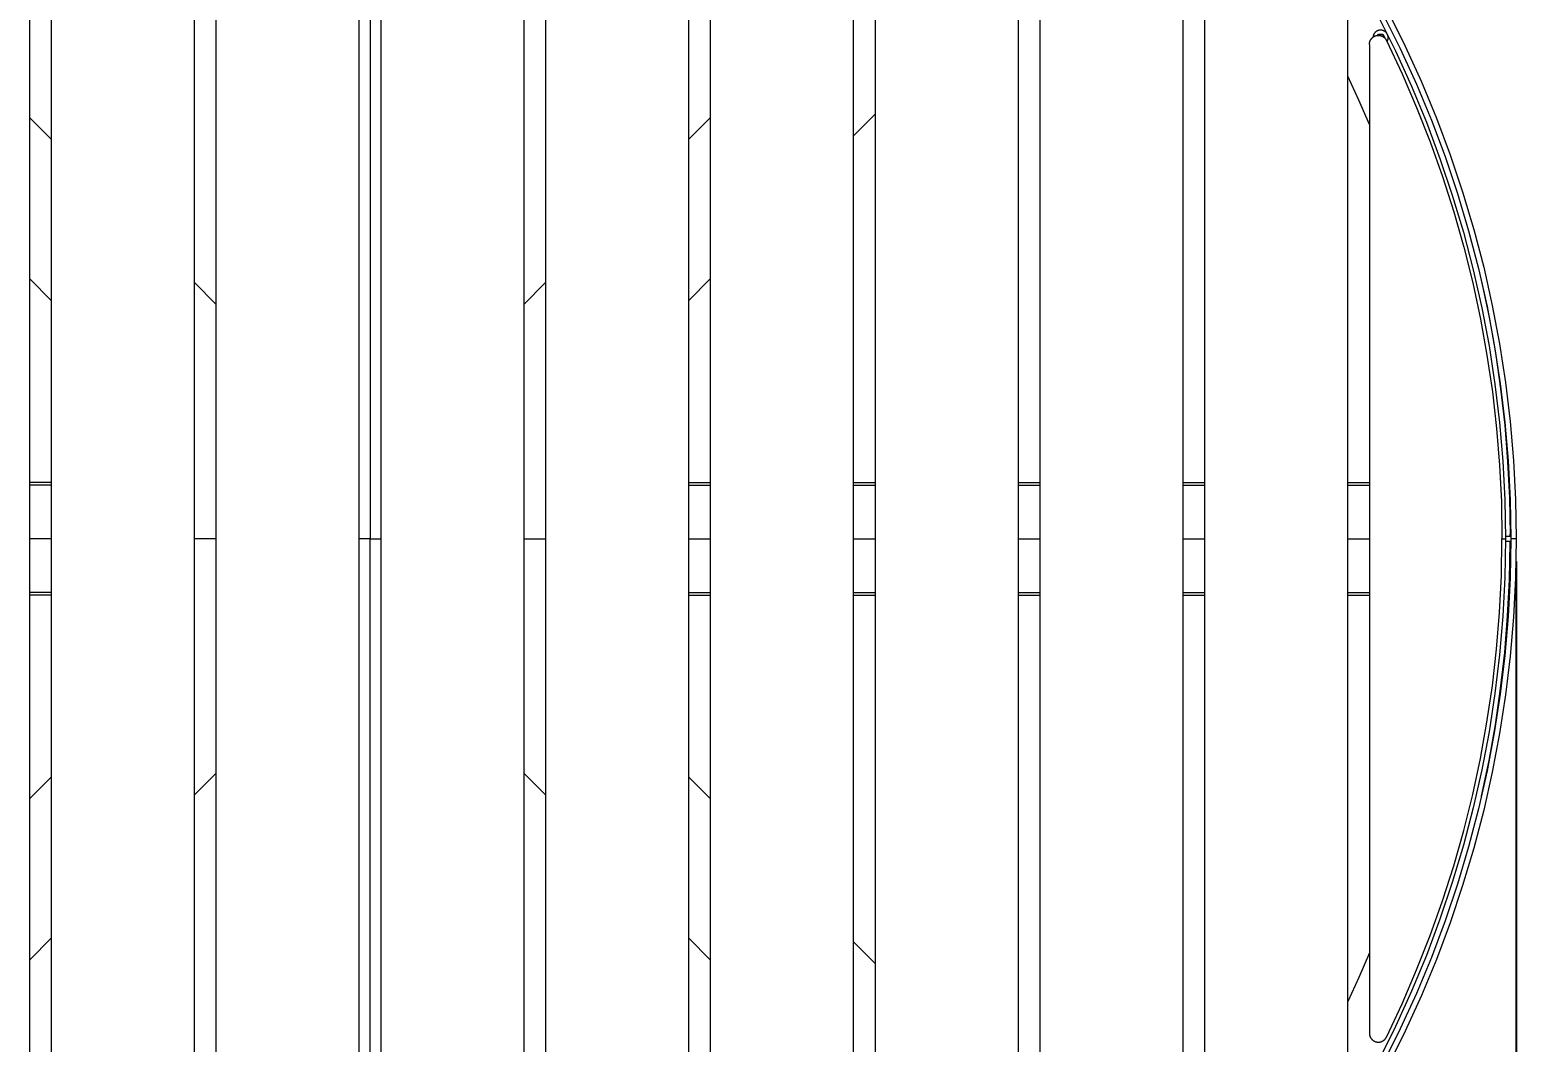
# Model space of a CAD drawing. Header units: inches. Extents: x 6 to 196, y 6 to 118.
# Drawn here: x 29.81 to 62.49, y 24.28 to 46.53 of the extents above; entities that cross this region are included whole.
import ezdxf

# ---------------------------------------------------------------- set-up
doc = ezdxf.new("R2010")
doc.units = ezdxf.units.IN
doc.header["$PDSIZE"] = -1
doc.layers.add('ZANO_R', color=7, linetype='Continuous', lineweight=0)
doc.layers.add('ZANO_W', color=1, linetype='Continuous', lineweight=0)
doc.styles.get("Standard").update_dxf_attribs({"font": 'ARIALUNI.TTF'})
doc.dimstyles.new('amerykanie', dxfattribs={"dimtxt": 50, "dimasz": 50, "dimexe": 0.5, "dimexo": 0.5, "dimgap": 1, "dimtad": 1, "dimdec": 0, "dimzin": 0, "dimlunit": 5, "dimtxsty": 'Standard', "dimcen": 0.09, "dimclrd": 1, "dimclre": 1, "dimclrt": 1, "dimazin": 0, "dimtfac": 1, "dimtdec": 0, "dimtmove": 0, "dimatfit": 3, "dimfxl": 1, "dimtzin": 0, "dimarcsym": 1})

# ---------------------------------------------------------------- blocks, each defined once
blk = doc.blocks.new('*D351')
at = {"layer": 'Defpoints', "color": 0}
for p in [(12.095, 35.339), (62.489, 35.339), (62.489, 6.297)]:
    blk.add_point(p, dxfattribs=at)
at = {"layer": 'ZANO_W', "color": 1, "lineweight": -2}
for p, q in [((12.095, 34.839), (12.095, 5.797)), ((62.489, 34.839), (62.489, 5.797)), ((13.095, 6.297), (61.489, 6.297))]:
    blk.add_line(p, q, dxfattribs=at)
at = {"layer": 'ZANO_W', "color": 1}
for points in [[(13.095, 6.464), (13.095, 6.13), (12.095, 6.297)], [(61.489, 6.13), (61.489, 6.464), (62.489, 6.297)]]:
    blk.add_solid(points, dxfattribs=at)
at = {"layer": 'ZANO_W', "color": 1, "insert": (37.292, 7.316), "char_height": 1, "attachment_point": 5}
blk.add_mtext('50 3/8', dxfattribs=at)

msp = doc.modelspace()

# ---------------------------------------------------------------- linework, layer by layer
at = {"layer": 'ZANO_R'}
for p, q in [((37.05573, 10.45815), (37.05573, 60.21998)), ((37.29195, 60.29985), (37.29195, 35.33907)), ((37.52817, 60.21998), (37.52817, 10.45815)), ((33.43366, 10.75799), (33.43366, 59.92015)), ((33.9061, 59.98966), (33.9061, 10.68847)), ((40.6778, 10.68847), (40.6778, 59.98966)), ((41.15024, 59.92015), (41.15024, 10.75799)), ((30.28403, 59.21384), (30.28403, 11.46429)), ((44.29986, 11.46429), (44.29986, 59.21384)), ((29.81159, 11.60808), (29.81159, 59.07006)), ((44.77231, 59.07006), (44.77231, 11.60808)), ((47.92193, 12.84197), (47.92193, 57.83616)), ((48.39438, 57.6068), (48.39438, 13.07134)), ((51.544, 14.94312), (51.544, 55.73502)), ((52.01645, 55.39661), (52.01645, 15.28153)), ((55.16607, 18.0292), (55.16607, 52.64894)), ((55.63851, 52.14738), (55.63851, 18.53076)), ((58.78814, 22.80792), (58.78814, 47.87021)), ((59.45425, 46.82265), (59.8334, 46.05931)), ((59.55912, 46.87699), (59.94006, 46.11004)), ((59.66399, 46.93133), (60.04672, 46.16076)), ((59.34889, 46.40676), (59.34698, 46.40126)), ((59.351, 46.41219), (59.34889, 46.40676)), ((59.3533, 46.41754), (59.351, 46.41219)), ((59.35578, 46.4228), (59.3533, 46.41754)), ((59.35844, 46.42798), (59.35578, 46.4228)), ((59.36128, 46.43306), (59.35844, 46.42798)), ((59.36429, 46.43804), (59.36128, 46.43306)), ((59.36748, 46.44291), (59.36429, 46.43804)), ((59.37083, 46.44767), (59.36748, 46.44291)), ((59.37435, 46.45231), (59.37083, 46.44767)), ((59.37803, 46.45682), (59.37435, 46.45231)), ((59.38186, 46.4612), (59.37803, 46.45682)), ((59.38584, 46.46545), (59.38186, 46.4612)), ((59.38997, 46.46955), (59.38584, 46.46545)), ((59.39423, 46.47351), (59.38997, 46.46955)), ((59.39864, 46.47732), (59.39423, 46.47351)), ((59.40317, 46.48098), (59.39864, 46.47732)), ((59.40782, 46.48447), (59.40317, 46.48098)), ((59.4126, 46.4878), (59.40782, 46.48447)), ((59.41749, 46.49096), (59.4126, 46.4878)), ((59.42248, 46.49395), (59.41749, 46.49096)), ((59.42758, 46.49676), (59.42248, 46.49395)), ((59.43277, 46.4994), (59.42758, 46.49676)), ((59.43805, 46.50185), (59.43277, 46.4994)), ((59.44341, 46.50412), (59.43805, 46.50185)), ((59.44081, 46.39696), (59.45948, 46.42929)), ((59.44885, 46.5062), (59.44341, 46.50412)), ((59.44428, 46.40055), (59.44606, 46.40259)), ((59.44606, 46.40259), (59.4479, 46.40457)), ((59.4479, 46.40457), (59.44981, 46.40649)), ((59.45435, 46.50808), (59.44885, 46.5062)), ((59.44981, 46.40649), (59.45178, 46.40835)), ((59.45178, 46.40835), (59.45381, 46.41014)), ((59.45381, 46.41014), (59.4559, 46.41186)), ((59.45992, 46.50978), (59.45435, 46.50808)), ((59.4559, 46.41186), (59.45805, 46.4135)), ((59.45805, 46.4135), (59.46025, 46.41508)), ((59.45948, 46.42929), (59.55231, 46.42929)), ((59.46554, 46.51128), (59.45992, 46.50978)), ((59.46025, 46.41508), (59.4625, 46.41658)), ((59.4625, 46.41658), (59.46481, 46.418)), ((59.46481, 46.418), (59.46716, 46.41934)), ((59.47122, 46.51259), (59.46554, 46.51128)), ((59.46716, 46.41934), (59.46955, 46.42061)), ((59.46955, 46.42061), (59.47198, 46.42179)), ((59.47693, 46.51369), (59.47122, 46.51259)), ((59.47198, 46.42179), (59.47446, 46.42289)), ((59.47446, 46.42289), (59.47697, 46.42391)), ((59.48268, 46.5146), (59.47693, 46.51369)), ((59.47697, 46.42391), (59.47951, 46.42484)), ((59.47951, 46.42484), (59.48208, 46.42568)), ((59.48208, 46.42568), (59.48468, 46.42644)), ((59.48846, 46.51531), (59.48268, 46.5146)), ((59.48468, 46.42644), (59.4873, 46.42711)), ((59.4873, 46.42711), (59.48994, 46.42769)), ((59.49426, 46.51582), (59.48846, 46.51531)), ((59.48994, 46.42769), (59.4926, 46.42818)), ((59.4926, 46.42818), (59.49528, 46.42859)), ((59.50007, 46.51612), (59.49426, 46.51582)), ((59.49528, 46.42859), (59.49797, 46.4289)), ((59.49797, 46.4289), (59.50067, 46.42912)), ((59.50589, 46.51622), (59.50007, 46.51612)), ((59.50067, 46.42912), (59.50337, 46.42925)), ((59.51171, 46.51612), (59.50589, 46.51622)), ((59.50841, 46.42925), (59.51114, 46.42912)), ((59.51114, 46.42912), (59.51386, 46.42889)), ((59.51752, 46.51582), (59.51171, 46.51612)), ((59.51386, 46.42889), (59.51657, 46.42858)), ((59.51657, 46.42858), (59.51927, 46.42817)), ((59.52331, 46.51531), (59.51752, 46.51582)), ((59.51927, 46.42817), (59.52195, 46.42767)), ((59.52195, 46.42767), (59.52462, 46.42708)), ((59.52909, 46.5146), (59.52331, 46.51531)), ((59.52462, 46.42708), (59.52726, 46.4264)), ((59.52726, 46.4264), (59.52988, 46.42563)), ((59.53483, 46.5137), (59.52909, 46.5146)), ((59.52988, 46.42563), (59.53247, 46.42477)), ((59.53247, 46.42477), (59.53503, 46.42383)), ((59.54054, 46.51259), (59.53483, 46.5137)), ((59.53503, 46.42383), (59.53755, 46.42279)), ((59.53755, 46.42279), (59.54004, 46.42168)), ((59.54004, 46.42168), (59.54249, 46.42048)), ((59.54621, 46.51129), (59.54054, 46.51259)), ((59.54249, 46.42048), (59.5449, 46.41919)), ((59.5449, 46.41919), (59.54727, 46.41783)), ((59.55183, 46.50979), (59.54621, 46.51129)), ((59.54727, 46.41783), (59.54958, 46.41638)), ((59.54958, 46.41638), (59.55185, 46.41486)), ((59.5574, 46.5081), (59.55183, 46.50979)), ((59.55185, 46.41486), (59.55406, 46.41326)), ((59.55231, 46.42929), (59.59872, 46.3489)), ((59.55406, 46.41326), (59.55622, 46.41159)), ((59.55622, 46.41159), (59.55832, 46.40985)), ((59.5629, 46.50621), (59.5574, 46.5081)), ((59.55832, 46.40985), (59.56035, 46.40803)), ((59.56035, 46.40803), (59.56233, 46.40615)), ((59.56233, 46.40615), (59.56424, 46.4042)), ((59.56833, 46.50413), (59.5629, 46.50621)), ((59.56424, 46.4042), (59.56608, 46.40219)), ((59.56608, 46.40219), (59.56786, 46.40012)), ((59.57369, 46.50187), (59.56833, 46.50413)), ((59.57897, 46.49942), (59.57369, 46.50187)), ((59.58416, 46.49679), (59.57897, 46.49942)), ((59.58925, 46.49398), (59.58416, 46.49679)), ((59.59424, 46.49099), (59.58925, 46.49398)), ((59.59913, 46.48784), (59.59424, 46.49099)), ((59.6039, 46.48451), (59.59913, 46.48784)), ((59.60856, 46.48102), (59.6039, 46.48451)), ((59.61309, 46.47738), (59.60856, 46.48102)), ((59.61749, 46.47357), (59.61309, 46.47738)), ((59.62175, 46.46962), (59.61749, 46.47357)), ((59.62588, 46.46552), (59.62175, 46.46962)), ((59.62986, 46.46128), (59.62588, 46.46552)), ((59.63369, 46.4569), (59.62986, 46.46128)), ((59.63737, 46.45239), (59.63369, 46.4569)), ((59.64089, 46.44776), (59.63737, 46.45239)), ((59.64424, 46.44301), (59.64089, 46.44776)), ((59.64743, 46.43814), (59.64424, 46.44301)), ((59.65045, 46.43317), (59.64743, 46.43814)), ((59.65329, 46.42809), (59.65045, 46.43317)), ((59.65595, 46.42292), (59.65329, 46.42809)), ((59.65843, 46.41766), (59.65595, 46.42292)), ((59.66073, 46.41232), (59.65843, 46.41766)), ((59.66284, 46.4069), (59.66073, 46.41232)), ((59.66476, 46.40141), (59.66284, 46.4069)), ((59.26058, 46.20413), (59.2607, 46.211)), ((59.26058, 46.20413), (59.26058, 24.474)), ((59.2607, 46.211), (59.26106, 46.21786)), ((59.26106, 46.21786), (59.26166, 46.2247)), ((59.26166, 46.2247), (59.2625, 46.23151)), ((59.2625, 46.23151), (59.26357, 46.23829)), ((59.26357, 46.23829), (59.26488, 46.24503)), ((59.26488, 46.24503), (59.26642, 46.25172)), ((59.26642, 46.25172), (59.2682, 46.25835)), ((59.2682, 46.25835), (59.2702, 46.26492)), ((59.2702, 46.26492), (59.27244, 46.27141)), ((59.27244, 46.27141), (59.2749, 46.27782)), ((59.2749, 46.27782), (59.27758, 46.28414)), ((59.27758, 46.28414), (59.28048, 46.29037)), ((59.28048, 46.29037), (59.28359, 46.29649)), ((59.28359, 46.29649), (59.28692, 46.30249)), ((59.28692, 46.30249), (59.29045, 46.30838)), ((59.29045, 46.30838), (59.29419, 46.31414)), ((59.29419, 46.31414), (59.29812, 46.31977)), ((59.29812, 46.31977), (59.30225, 46.32525)), ((59.30225, 46.32525), (59.30657, 46.33059)), ((59.30657, 46.33059), (59.31107, 46.33577)), ((59.31107, 46.33577), (59.31575, 46.3408)), ((59.31575, 46.3408), (59.32061, 46.34566)), ((59.32061, 46.34566), (59.32563, 46.35034)), ((59.32563, 46.35034), (59.3308, 46.35485)), ((59.3308, 46.35485), (59.33614, 46.35917)), ((59.33614, 46.35917), (59.34162, 46.36331)), ((59.33957, 46.3672), (59.33904, 46.3614)), ((59.34031, 46.37297), (59.33957, 46.3672)), ((59.34125, 46.37871), (59.34031, 46.37297)), ((59.34238, 46.38442), (59.34125, 46.37871)), ((59.34162, 46.36331), (59.34724, 46.36725)), ((59.34372, 46.39009), (59.34238, 46.38442)), ((59.34525, 46.39571), (59.34372, 46.39009)), ((59.34698, 46.40126), (59.34525, 46.39571)), ((59.34724, 46.36725), (59.353, 46.371)), ((59.353, 46.371), (59.35888, 46.37454)), ((59.35888, 46.37454), (59.36488, 46.37787)), ((59.36488, 46.37787), (59.371, 46.38099)), ((59.371, 46.38099), (59.37722, 46.3839)), ((59.37722, 46.3839), (59.38353, 46.38659)), ((59.38353, 46.38659), (59.38994, 46.38905)), ((59.38994, 46.38905), (59.39643, 46.39129)), ((59.39643, 46.39129), (59.403, 46.39331)), ((59.403, 46.39331), (59.40963, 46.39509)), ((59.40963, 46.39509), (59.41631, 46.39664)), ((59.41631, 46.39664), (59.42305, 46.39796)), ((59.42305, 46.39796), (59.42983, 46.39904)), ((59.42983, 46.39904), (59.43665, 46.39988)), ((59.43665, 46.39988), (59.44349, 46.40049)), ((59.44349, 46.40049), (59.45034, 46.40086)), ((59.45034, 46.40086), (59.45721, 46.40098)), ((59.45721, 46.40098), (59.46407, 46.40087)), ((59.46407, 46.40087), (59.47093, 46.40052)), ((59.47093, 46.40052), (59.47777, 46.39993)), ((59.47777, 46.39993), (59.48459, 46.3991)), ((59.48459, 46.3991), (59.49137, 46.39804)), ((59.49137, 46.39804), (59.49811, 46.39674)), ((59.49811, 46.39674), (59.5048, 46.3952)), ((59.5048, 46.3952), (59.51144, 46.39343)), ((59.51144, 46.39343), (59.51801, 46.39143)), ((59.51801, 46.39143), (59.5245, 46.38921)), ((59.5245, 46.38921), (59.53091, 46.38676)), ((59.53091, 46.38676), (59.53724, 46.38408)), ((59.53724, 46.38408), (59.54347, 46.38119)), ((59.54347, 46.38119), (59.54959, 46.37808)), ((59.54959, 46.37808), (59.5556, 46.37476)), ((59.5556, 46.37476), (59.56149, 46.37124)), ((59.56149, 46.37124), (59.56725, 46.36751)), ((59.56725, 46.36751), (59.57288, 46.36358)), ((59.56786, 46.40012), (59.56956, 46.39798)), ((59.56956, 46.39798), (59.57119, 46.39579)), ((59.57119, 46.39579), (59.57274, 46.39355)), ((59.57274, 46.39355), (59.57422, 46.39126)), ((59.57288, 46.36358), (59.57837, 46.35945)), ((59.57674, 46.38689), (59.57799, 46.38447)), ((59.57799, 46.38447), (59.57915, 46.382)), ((59.57837, 46.35945), (59.58372, 46.35514)), ((59.57915, 46.382), (59.58023, 46.3795)), ((59.58023, 46.3795), (59.58123, 46.37697)), ((59.58123, 46.37697), (59.58214, 46.3744)), ((59.58214, 46.3744), (59.58296, 46.3718)), ((59.58296, 46.3718), (59.58369, 46.36918)), ((59.58369, 46.36918), (59.58433, 46.36653)), ((59.58372, 46.35514), (59.58891, 46.35065)), ((59.58433, 46.36653), (59.58488, 46.36386)), ((59.58488, 46.36386), (59.58534, 46.36117)), ((59.58534, 46.36117), (59.58571, 46.35848)), ((59.58571, 46.35848), (59.58599, 46.35577)), ((59.58599, 46.35577), (59.58618, 46.35305)), ((59.58891, 46.35065), (59.59394, 46.34597)), ((59.59394, 46.34597), (59.5988, 46.34112)), ((59.59872, 46.3489), (59.59592, 46.34404)), ((59.5988, 46.34112), (59.60349, 46.33611)), ((59.60349, 46.33611), (59.608, 46.33094)), ((59.608, 46.33094), (59.61233, 46.32561)), ((59.61233, 46.32561), (59.61648, 46.32013)), ((59.61648, 46.32013), (59.62043, 46.31452)), ((59.62043, 46.31452), (59.62418, 46.30877)), ((59.62418, 46.30877), (59.62772, 46.30289)), ((59.62772, 46.30289), (59.63106, 46.29689)), ((59.63106, 46.29689), (59.63419, 46.29078)), ((59.63419, 46.29078), (59.97882, 45.55777)), ((59.64855, 46.26145), (59.6515, 46.26646)), ((59.6515, 46.26646), (59.65428, 46.27157)), ((59.65428, 46.27157), (59.65687, 46.27677)), ((59.65687, 46.27677), (59.65929, 46.28207)), ((59.65929, 46.28207), (59.66152, 46.28744)), ((59.66152, 46.28744), (59.66356, 46.29288)), ((59.66356, 46.29288), (59.66541, 46.2984)), ((59.66649, 46.39585), (59.66476, 46.40141)), ((59.66541, 46.2984), (59.66707, 46.30397)), ((59.66803, 46.39024), (59.66649, 46.39585)), ((59.66707, 46.30397), (59.66854, 46.3096)), ((59.66937, 46.38458), (59.66803, 46.39024)), ((59.66854, 46.3096), (59.66981, 46.31528)), ((59.67051, 46.37888), (59.66937, 46.38458)), ((59.66981, 46.31528), (59.67087, 46.321)), ((59.67145, 46.37314), (59.67051, 46.37888)), ((59.67087, 46.321), (59.67174, 46.32675)), ((59.67219, 46.36737), (59.67145, 46.37314)), ((59.67174, 46.32675), (59.67241, 46.33253)), ((59.67274, 46.36158), (59.67219, 46.36737)), ((59.67241, 46.33253), (59.67288, 46.33833)), ((59.67308, 46.35577), (59.67274, 46.36158)), ((59.67288, 46.33833), (59.67315, 46.34414)), ((59.67321, 46.34995), (59.67308, 46.35577)), ((59.67315, 46.34414), (59.67321, 46.34995)), ((59.94006, 46.11004), (60.29459, 45.33053)), ((60.04672, 46.16076), (60.40292, 45.37758)), ((59.8334, 46.05931), (60.18626, 45.28347)), ((59.03089, 44.97707), (58.78814, 45.50698)), ((59.97882, 45.55777), (60.2994, 44.81393)), ((60.18626, 45.28347), (60.51242, 44.49604)), ((60.29459, 45.33053), (60.6223, 44.53936)), ((60.40292, 45.37758), (60.73217, 44.58269)), ((59.26058, 44.44136), (59.03089, 44.97707)), ((60.2994, 44.81393), (60.5956, 44.06005)), ((30.28403, 44.11865), (29.81159, 44.59109)), ((44.29986, 44.11865), (44.77231, 44.59109)), ((48.39438, 44.66983), (47.92193, 44.19739)), ((60.51242, 44.49604), (60.81151, 43.69792)), ((60.6223, 44.53936), (60.92281, 43.73748)), ((60.73217, 44.58269), (61.0341, 43.77703)), ((60.5956, 44.06005), (60.86711, 43.29693)), ((60.81151, 43.69792), (61.08318, 42.89007)), ((60.92281, 43.73748), (61.19576, 42.9258)), ((61.0341, 43.77703), (61.30834, 42.96153)), ((60.86711, 43.29693), (61.11364, 42.52537)), ((61.08318, 42.89007), (61.32711, 42.07341)), ((61.19576, 42.9258), (61.44084, 42.10527)), ((61.30834, 42.96153), (61.55458, 42.13714)), ((61.11364, 42.52537), (61.33492, 41.7462)), ((61.32711, 42.07341), (61.54302, 41.24889)), ((61.44084, 42.10527), (61.65777, 41.27686)), ((61.55458, 42.13714), (61.77252, 41.30482)), ((61.33492, 41.7462), (61.53072, 40.96024)), ((61.54302, 41.24889), (61.73065, 40.41749)), ((61.65777, 41.27686), (61.84629, 40.44152)), ((61.77252, 41.30482), (61.96193, 40.46555)), ((29.81159, 41.04776), (30.28403, 40.57532)), ((33.9061, 40.49658), (33.43366, 40.96902)), ((40.6778, 40.49658), (41.15024, 40.96902)), ((44.77231, 41.04776), (44.29986, 40.57532)), ((61.53072, 40.96024), (61.70084, 40.16833)), ((61.72444, 40.99571), (61.8902, 40.21234)), ((61.73065, 40.41749), (61.88979, 39.58016)), ((61.84629, 40.44152), (62.00618, 39.60023)), ((61.8902, 40.21234), (62.03074, 39.42407)), ((61.96193, 40.46555), (62.12257, 39.6203)), ((61.70084, 40.16833), (61.84509, 39.3713)), ((61.88979, 39.58016), (62.02024, 38.73789)), ((62.00618, 39.60023), (62.13725, 38.75398)), ((62.12257, 39.6203), (62.25426, 38.77006)), ((61.84509, 39.3713), (61.96333, 38.56999)), ((62.03074, 39.42407), (62.14593, 38.63168)), ((61.96333, 38.56999), (62.05542, 37.76526)), ((62.02024, 38.73789), (62.12186, 37.89166)), ((62.13725, 38.75398), (62.23936, 37.90374)), ((62.14593, 38.63168), (62.23565, 37.83602)), ((62.25426, 38.77006), (62.35685, 37.91582)), ((62.35685, 37.91582), (62.43021, 37.05857)), ((62.05542, 37.76526), (62.12127, 36.95796)), ((62.12186, 37.89166), (62.19454, 37.04245)), ((62.23565, 37.83602), (62.29979, 37.03788)), ((62.23936, 37.90374), (62.31237, 37.05051)), ((62.12127, 36.95796), (62.1608, 36.14894)), ((62.19454, 37.04245), (62.23818, 36.19126)), ((62.29979, 37.03788), (62.33831, 36.2381)), ((62.31237, 37.05051), (62.35622, 36.19529)), ((62.43021, 37.05857), (62.47426, 36.19932)), ((30.28403, 36.57923), (29.81159, 36.57923)), ((30.28403, 36.52018), (29.81159, 36.52018)), ((44.29986, 36.57923), (44.77231, 36.57923)), ((44.29986, 36.52018), (44.77231, 36.52018)), ((47.92193, 36.57923), (48.39438, 36.57923)), ((47.92193, 36.52018), (48.39438, 36.52018)), ((51.544, 36.57923), (52.01645, 36.57923)), ((51.544, 36.52018), (52.01645, 36.52018)), ((55.16607, 36.57923), (55.63851, 36.57923)), ((55.16607, 36.52018), (55.63851, 36.52018)), ((58.78814, 36.57923), (59.26058, 36.57923)), ((58.78814, 36.52018), (59.26058, 36.52018)), ((62.1608, 36.14894), (62.17399, 35.33907)), ((62.23818, 36.19126), (62.25273, 35.33907)), ((62.33831, 36.2381), (62.35115, 35.43749)), ((62.35622, 36.19529), (62.37084, 35.33907)), ((62.47426, 36.19932), (62.48895, 35.33907)), ((30.28403, 35.33907), (29.81159, 35.33907)), ((33.9061, 35.33907), (33.43366, 35.33907)), ((37.29195, 35.33907), (37.05573, 35.33907)), ((37.29195, 10.37829), (37.29195, 35.33907)), ((37.29195, 35.33907), (37.52817, 35.33907)), ((40.6778, 35.33907), (41.15024, 35.33907)), ((44.29986, 35.33907), (44.77231, 35.33907)), ((47.92193, 35.33907), (48.39438, 35.33907)), ((51.544, 35.33907), (52.01645, 35.33907)), ((55.16607, 35.33907), (55.63851, 35.33907)), ((58.78814, 35.33907), (59.26058, 35.33907)), ((62.1608, 34.52919), (62.17399, 35.33907)), ((62.17399, 35.33907), (62.25273, 35.33907)), ((62.25273, 35.33907), (62.23818, 34.48688)), ((62.25266, 35.39812), (62.37077, 35.39812)), ((62.35115, 35.39812), (62.35115, 35.43749)), ((62.37084, 35.33907), (62.35622, 34.48285)), ((62.48894, 35.33907), (62.37084, 35.33907)), ((62.48895, 35.33907), (62.47426, 34.47881)), ((62.48888, 35.39812), (62.48891, 35.39812)), ((62.48895, 35.39812), (62.48895, 35.28001)), ((62.37077, 35.28001), (62.25266, 35.28001)), ((62.33831, 34.44004), (62.35115, 35.24064)), ((62.35115, 35.24064), (62.35115, 35.28001)), ((62.48895, 35.28001), (62.48888, 35.28001)), ((62.12127, 33.72018), (62.1608, 34.52919)), ((62.23818, 34.48688), (62.19454, 33.63568)), ((62.29979, 33.64025), (62.33831, 34.44004)), ((62.35622, 34.48285), (62.31237, 33.62762)), ((62.47426, 34.47881), (62.43021, 33.61956)), ((30.28403, 34.15796), (29.81159, 34.15796)), ((30.28403, 34.0989), (29.81159, 34.0989)), ((44.29986, 34.15796), (44.77231, 34.15796)), ((44.29986, 34.0989), (44.77231, 34.0989)), ((47.92193, 34.15796), (48.39438, 34.15796)), ((47.92193, 34.0989), (48.39438, 34.0989)), ((51.544, 34.15796), (52.01645, 34.15796)), ((51.544, 34.0989), (52.01645, 34.0989)), ((55.16607, 34.15796), (55.63851, 34.15796)), ((55.16607, 34.0989), (55.63851, 34.0989)), ((58.78814, 34.15796), (59.26058, 34.15796)), ((58.78814, 34.0989), (59.26058, 34.0989)), ((62.05542, 32.91288), (62.12127, 33.72018)), ((62.19454, 33.63568), (62.12186, 32.78648)), ((62.23565, 32.84212), (62.29979, 33.64025)), ((62.31237, 33.62762), (62.23936, 32.7744)), ((62.43021, 33.61956), (62.35685, 32.76232)), ((61.96333, 32.10815), (62.05542, 32.91288)), ((62.12186, 32.78648), (62.02024, 31.94024)), ((62.23936, 32.7744), (62.13725, 31.92416)), ((62.14593, 32.04645), (62.23565, 32.84212)), ((62.35685, 32.76232), (62.25426, 31.90808)), ((61.84509, 31.30684), (61.96333, 32.10815)), ((62.03074, 31.25407), (62.14593, 32.04645)), ((62.02024, 31.94024), (61.88979, 31.09797)), ((62.13725, 31.92416), (62.00618, 31.0779)), ((62.25426, 31.90808), (62.12257, 31.05784)), ((61.70084, 30.50981), (61.84509, 31.30684)), ((61.88979, 31.09797), (61.73065, 30.26065)), ((62.00618, 31.0779), (61.84629, 30.23662)), ((61.8902, 30.46579), (62.03074, 31.25407)), ((62.12257, 31.05784), (61.96193, 30.21259)), ((61.53072, 29.71789), (61.70084, 30.50981)), ((61.72444, 29.68243), (61.8902, 30.46579)), ((29.81159, 29.63037), (30.28403, 30.10282)), ((33.9061, 30.18156), (33.43366, 29.70911)), ((40.6778, 30.18156), (41.15024, 29.70911)), ((44.77231, 29.63037), (44.29986, 30.10282)), ((61.73065, 30.26065), (61.54302, 29.42924)), ((61.84629, 30.23662), (61.65777, 29.40128)), ((61.96193, 30.21259), (61.77252, 29.37332)), ((61.54302, 29.42924), (61.32711, 28.60473)), ((61.33492, 28.93193), (61.53072, 29.71789)), ((61.65777, 29.40128), (61.44084, 28.57287)), ((61.77252, 29.37332), (61.55458, 28.541)), ((61.11364, 28.15276), (61.33492, 28.93193)), ((61.32711, 28.60473), (61.08318, 27.78807)), ((61.44084, 28.57287), (61.19576, 27.75234)), ((61.55458, 28.541), (61.30834, 27.71661)), ((60.86711, 27.38121), (61.11364, 28.15276)), ((61.08318, 27.78807), (60.81151, 26.98021)), ((61.19576, 27.75234), (60.92281, 26.94066)), ((61.30834, 27.71661), (61.0341, 26.90111)), ((60.5956, 26.61809), (60.86711, 27.38121)), ((60.81151, 26.98021), (60.51242, 26.1821)), ((60.92281, 26.94066), (60.6223, 26.13877)), ((61.0341, 26.90111), (60.73217, 26.09544)), ((30.28403, 26.55949), (29.81159, 26.08705)), ((44.29986, 26.55949), (44.77231, 26.08705)), ((48.39438, 26.0083), (47.92193, 26.48075)), ((60.2994, 25.86421), (60.5956, 26.61809)), ((59.26058, 26.23677), (59.03089, 25.70107)), ((60.51242, 26.1821), (60.18626, 25.39467)), ((59.97882, 25.12037), (60.2994, 25.86421)), ((60.6223, 26.13877), (60.29459, 25.34761)), ((60.73217, 26.09544), (60.40292, 25.30056)), ((59.03089, 25.70107), (58.78814, 25.17116)), ((60.18626, 25.39467), (59.8334, 24.61883)), ((60.29459, 25.34761), (59.94006, 24.5681)), ((60.40292, 25.30056), (60.04672, 24.51737)), ((59.63419, 24.38736), (59.97882, 25.12037)), ((59.8334, 24.61883), (59.45425, 23.85549)), ((59.94006, 24.5681), (59.55912, 23.80115)), ((60.04672, 24.51737), (59.66399, 23.74681)), ((59.26058, 24.474), (59.2607, 24.46714)), ((59.2607, 24.46714), (59.26106, 24.46028)), ((59.26106, 24.46028), (59.26166, 24.45344)), ((59.26166, 24.45344), (59.2625, 24.44663)), ((59.2625, 24.44663), (59.26357, 24.43985)), ((59.26357, 24.43985), (59.26488, 24.43311)), ((59.26488, 24.43311), (59.26642, 24.42642)), ((59.26642, 24.42642), (59.2682, 24.41978)), ((59.2682, 24.41978), (59.2702, 24.41322)), ((59.2702, 24.41322), (59.27244, 24.40672)), ((59.27244, 24.40672), (59.2749, 24.40031)), ((59.2749, 24.40031), (59.27758, 24.39399)), ((59.27758, 24.39399), (59.28048, 24.38777)), ((59.28048, 24.38777), (59.28359, 24.38165)), ((59.28359, 24.38165), (59.28692, 24.37564)), ((59.28692, 24.37564), (59.29045, 24.36976)), ((59.29045, 24.36976), (59.29419, 24.364)), ((59.29419, 24.364), (59.29812, 24.35837)), ((59.29812, 24.35837), (59.30225, 24.35289)), ((59.30225, 24.35289), (59.30657, 24.34755)), ((59.30657, 24.34755), (59.31107, 24.34236)), ((59.31107, 24.34236), (59.31575, 24.33734)), ((59.31575, 24.33734), (59.32061, 24.33248)), ((59.32061, 24.33248), (59.32563, 24.3278)), ((59.32563, 24.3278), (59.3308, 24.32329)), ((59.3308, 24.32329), (59.33614, 24.31896)), ((59.33614, 24.31896), (59.34162, 24.31483)), ((59.34162, 24.31483), (59.34724, 24.31089)), ((59.34724, 24.31089), (59.353, 24.30714)), ((59.353, 24.30714), (59.35888, 24.3036)), ((59.35888, 24.3036), (59.36488, 24.30027)), ((59.36488, 24.30027), (59.371, 24.29715)), ((59.371, 24.29715), (59.37722, 24.29424)), ((59.37722, 24.29424), (59.38353, 24.29155)), ((59.38353, 24.29155), (59.38994, 24.28908)), ((59.38994, 24.28908), (59.39643, 24.28684)), ((59.39643, 24.28684), (59.403, 24.28483)), ((59.403, 24.28483), (59.40963, 24.28305)), ((59.40963, 24.28305), (59.41631, 24.28149)), ((59.41631, 24.28149), (59.42305, 24.28018)), ((59.42305, 24.28018), (59.42983, 24.2791)), ((59.42983, 24.2791), (59.43665, 24.27825)), ((59.43665, 24.27825), (59.44349, 24.27765)), ((59.44349, 24.27765), (59.45034, 24.27728)), ((59.45034, 24.27728), (59.45721, 24.27715)), ((59.45721, 24.27715), (59.46407, 24.27726)), ((59.46407, 24.27726), (59.47093, 24.27762)), ((59.47093, 24.27762), (59.47777, 24.27821)), ((59.47777, 24.27821), (59.48459, 24.27903)), ((59.48459, 24.27903), (59.49137, 24.2801)), ((59.49137, 24.2801), (59.49811, 24.2814)), ((59.49811, 24.2814), (59.5048, 24.28294)), ((59.5048, 24.28294), (59.51144, 24.2847)), ((59.51144, 24.2847), (59.51801, 24.2867)), ((59.51801, 24.2867), (59.5245, 24.28893)), ((59.5245, 24.28893), (59.53091, 24.29138)), ((59.53091, 24.29138), (59.53724, 24.29405)), ((59.53724, 24.29405), (59.54347, 24.29695)), ((59.54347, 24.29695), (59.54959, 24.30005)), ((59.54959, 24.30005), (59.5556, 24.30337)), ((59.5556, 24.30337), (59.56149, 24.3069)), ((59.56149, 24.3069), (59.56725, 24.31063)), ((59.56725, 24.31063), (59.57288, 24.31456)), ((59.57288, 24.31456), (59.57837, 24.31868)), ((59.57837, 24.31868), (59.58372, 24.323)), ((59.58372, 24.323), (59.58891, 24.32749)), ((59.58891, 24.32749), (59.59394, 24.33217)), ((59.59394, 24.33217), (59.5988, 24.33701)), ((59.5988, 24.33701), (59.60349, 24.34203)), ((59.60349, 24.34203), (59.608, 24.3472)), ((59.608, 24.3472), (59.61233, 24.35253)), ((59.61233, 24.35253), (59.61648, 24.358)), ((59.61648, 24.358), (59.62043, 24.36362)), ((59.62043, 24.36362), (59.62418, 24.36937)), ((59.62418, 24.36937), (59.62772, 24.37525)), ((59.62772, 24.37525), (59.63106, 24.38125)), ((59.63106, 24.38125), (59.63419, 24.38736))]:
    msp.add_line(p, q, dxfattribs=at)

# ---------------------------------------------------------------- dimensions: what is measured, and where the dimension line sits
at = {"layer": 'ZANO_W'}
dim = msp.add_linear_dim(base=(62.48895, 6.29684), p1=(12.09495, 35.33907), p2=(62.48895, 35.33907), dimstyle='amerykanie', override={"dimtxt": 1, "dimasz": 1, "dimgap": 0.5, "dimdec": 4, "dimaunit": 1, "dimadec": 1, "dimtdec": 4, "dimtmove": 1, "dimfrac": 2}, dxfattribs=at)
dim.commit()
dim.dimension.update_dxf_attribs({"geometry": '*D351', "text_midpoint": (37.29195, 7.31594)})

doc.saveas('drawing.dxf')
